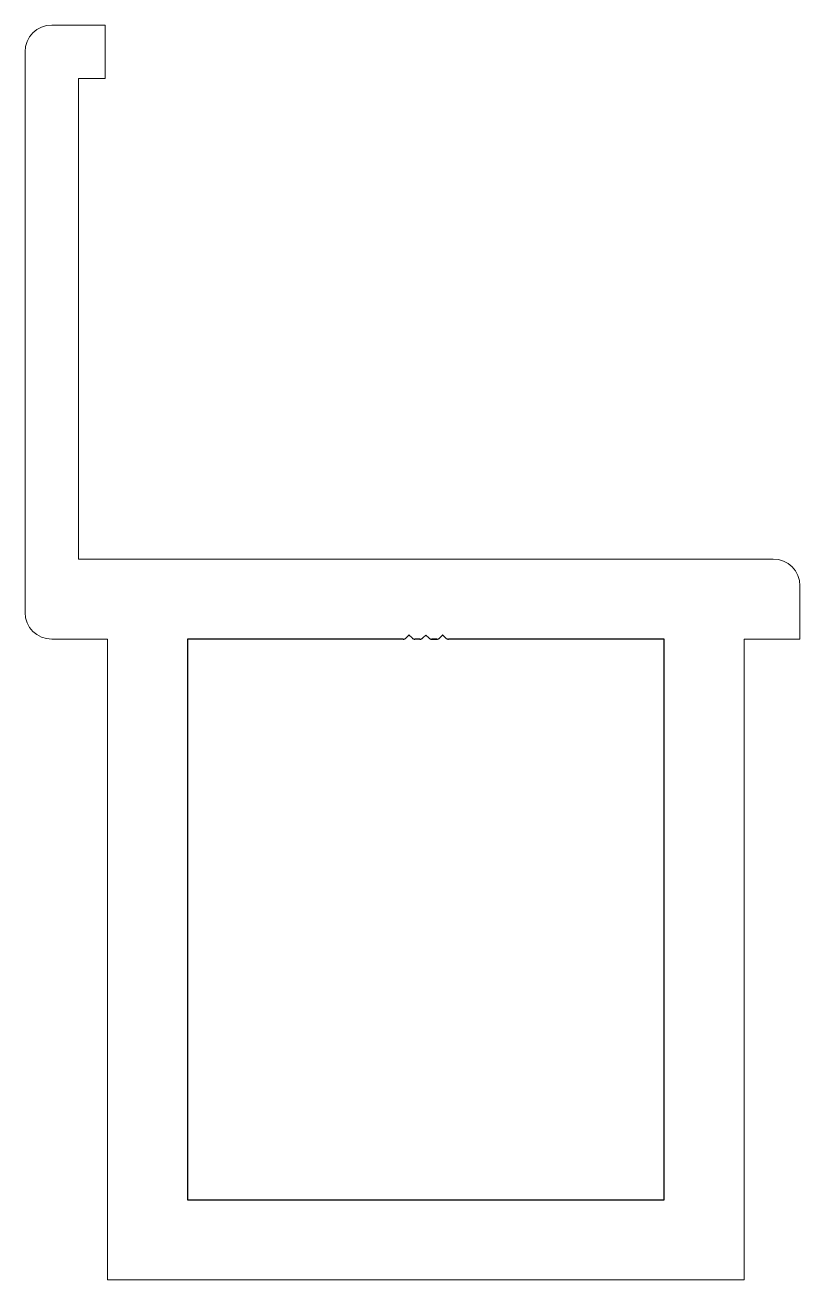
# Model space of a CAD drawing. Header units: inches. Extents: x -22.6 to 23.5, y 1.4 to 76.
import ezdxf

# ---------------------------------------------------------------- set-up
doc = ezdxf.new("R2010")
doc.units = ezdxf.units.IN
doc.header["$MEASUREMENT"] = 0
doc.layers.add('1', color=7, linetype='Continuous')

msp = doc.modelspace()

# ---------------------------------------------------------------- linework, layer by layer
at = {"color": 4, "linetype": 'Continuous', "lineweight": 15}
for p, q in [((-17.803, 76.015), (-20.978, 76.015)), ((-17.803, 72.84), (-17.803, 76.015)), ((-22.565, 74.427), (-22.565, 41.09)), ((-19.39, 44.265), (-19.39, 72.84)), ((-19.39, 72.84), (-17.803, 72.84)), ((21.885, 44.265), (-19.39, 44.265)), ((23.472, 39.502), (23.472, 42.677)), ((-20.978, 39.502), (-17.676, 39.502)), ((-17.676, 39.502), (-17.676, 1.402)), ((20.17, 1.402), (20.17, 39.502)), ((20.17, 39.502), (23.472, 39.502)), ((-17.676, 1.402), (20.17, 1.402))]:
    msp.add_line(p, q, dxfattribs=at)
for centre, start, end in [((-20.978, 74.427), 90, 180), ((21.885, 42.677), 0, 90), ((-20.978, 41.09), 180, 270)]:
    msp.add_arc(centre, 1.588, start, end, dxfattribs=at)
at = {"layer": '1', "color": 6, "linetype": 'Continuous'}
for p, q in [((0.242, 39.747), (0.071, 39.576)), ((0.424, 39.576), (0.253, 39.747)), ((1.242, 39.747), (1.071, 39.576)), ((1.424, 39.576), (1.253, 39.747)), ((2.242, 39.747), (2.07, 39.576)), ((2.424, 39.576), (2.253, 39.747)), ((-0.106, 39.502), (-12.913, 39.502)), ((-12.913, 39.502), (-12.913, 6.165)), ((0.894, 39.502), (0.601, 39.502)), ((1.894, 39.502), (1.601, 39.502)), ((1.601, 39.502), (1.894, 39.502)), ((1.894, 39.502), (1.601, 39.502)), ((1.601, 39.502), (1.894, 39.502)), ((1.894, 39.502), (1.601, 39.502)), ((2.601, 39.502), (2.601, 39.502)), ((15.408, 39.502), (2.601, 39.502)), ((15.408, 6.165), (15.408, 39.502)), ((-12.913, 6.165), (15.408, 6.165))]:
    msp.add_line(p, q, dxfattribs=at)
for centre, radius, start, end in [((-0.106, 39.752), 0.25, 270, 315), ((0.247, 39.741), 0.008, 45, 135), ((0.601, 39.752), 0.25, 225, 270), ((0.894, 39.752), 0.25, 270, 315), ((1.247, 39.741), 0.008, 45, 135), ((1.601, 39.752), 0.25, 225, 270), ((1.894, 39.752), 0.25, 270, 315), ((2.247, 39.741), 0.008, 45, 135), ((2.601, 39.752), 0.25, 225, 270)]:
    msp.add_arc(centre, radius, start, end, dxfattribs=at)

doc.saveas('drawing.dxf')
